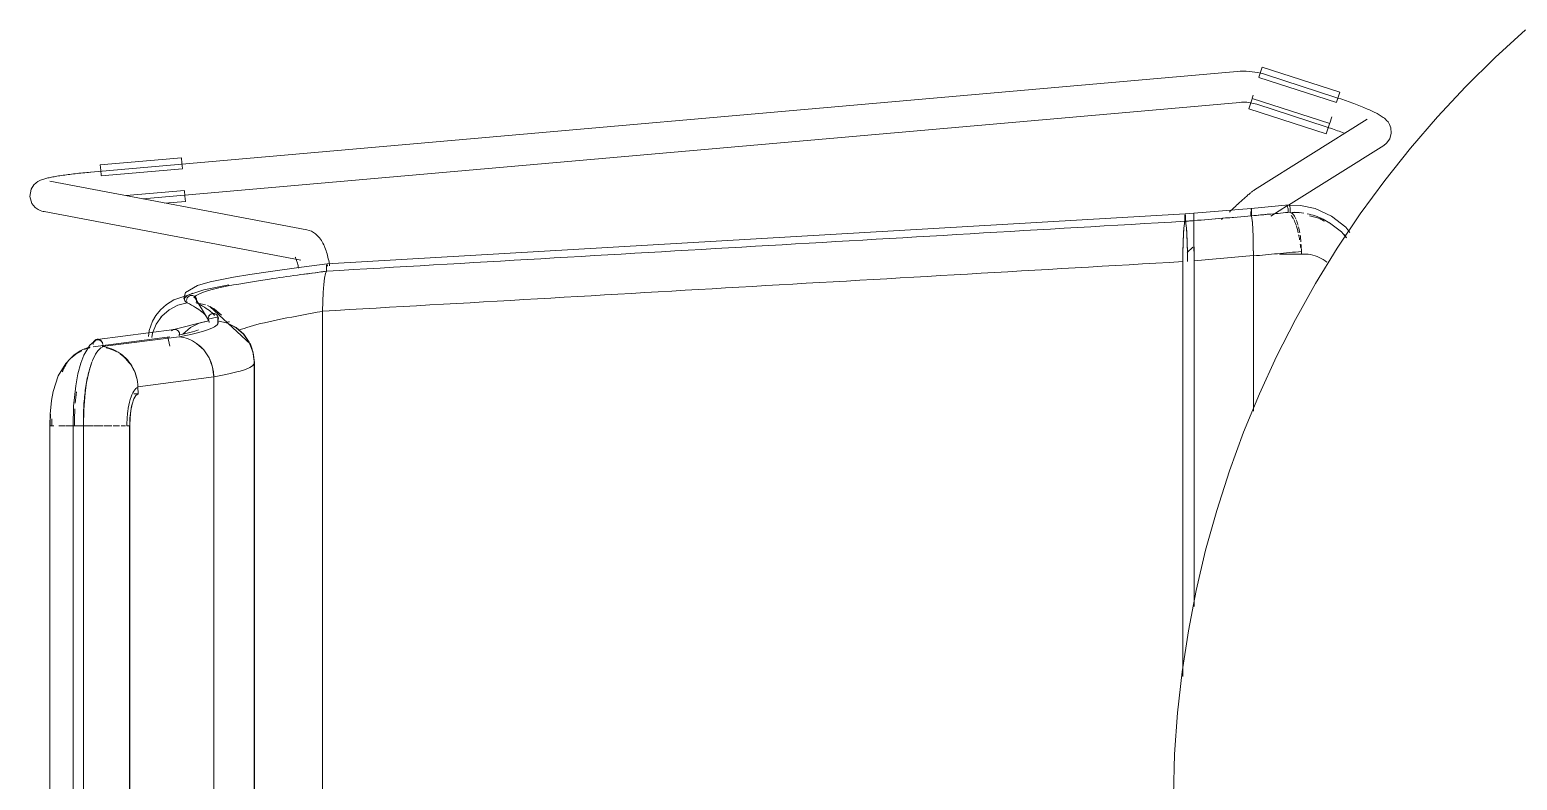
# Model space of a CAD drawing. Header units: millimetres. Extents: x 155927 to 295199, y -4084 to 97293.
# Drawn here: x 158906 to 159482, y 22818 to 23109 of the extents above; entities that cross this region are included whole.
import ezdxf

# ---------------------------------------------------------------- set-up
doc = ezdxf.new("R2010")
doc.units = ezdxf.units.MM
doc.header["$MEASUREMENT"] = 0
doc.layers.add('I-FURN', color=8, linetype='CONTINUOUS', lineweight=9)

msp = doc.modelspace()

# ---------------------------------------------------------------- linework, layer by layer
at = {"layer": 'I-FURN'}
for p, q in [((159484.82, 23108.71), (159473.01, 23097.92)), ((159382.34, 23092.3), (159382.97, 23094.25)), ((159382.97, 23094.25), (159412.98, 23084.56)), ((159473.01, 23097.92), (159461.63, 23086.67)), ((159373.29, 23092.54), (158929.97, 23053.59)), ((159373.33, 23092.54), (159373.29, 23092.54)), ((159374.47, 23092.62), (159373.33, 23092.54)), ((159375.62, 23092.65), (159374.47, 23092.62)), ((159376.76, 23092.63), (159375.62, 23092.65)), ((159377.9, 23092.57), (159376.76, 23092.63)), ((159379.04, 23092.46), (159377.9, 23092.57)), ((159380.17, 23092.31), (159379.04, 23092.46)), ((159381.29, 23092.11), (159380.17, 23092.31)), ((159382.41, 23091.87), (159381.29, 23092.11)), ((159381.67, 23090.21), (159411.68, 23080.52)), ((159381.71, 23090.33), (159382.34, 23092.3)), ((159383.51, 23091.59), (159382.41, 23091.87)), ((159384.61, 23091.25), (159383.51, 23091.59)), ((159411.42, 23082.54), (159384.61, 23091.25)), ((159378.39, 23080.05), (159379.03, 23082.02)), ((159409.07, 23072.45), (159379.06, 23082.14)), ((159379.09, 23082.24), (159379.47, 23083.4)), ((159411.88, 23082.39), (159411.42, 23082.54)), ((159412.35, 23082.61), (159411.71, 23080.64)), ((159412.62, 23082.15), (159411.88, 23082.39)), ((159412.98, 23084.56), (159412.35, 23082.61)), ((159413.36, 23081.9), (159412.62, 23082.15)), ((159414.09, 23081.65), (159413.36, 23081.9)), ((159414.82, 23081.4), (159414.09, 23081.65)), ((159461.63, 23086.67), (159450.72, 23074.97)), ((158949.99, 23043.3), (159374.34, 23080.58)), ((159374.34, 23080.59), (159375, 23080.63)), ((159375, 23080.63), (159375.66, 23080.65)), ((159375.66, 23080.65), (159376.33, 23080.64)), ((159376.33, 23080.64), (159376.99, 23080.61)), ((159376.99, 23080.61), (159377.65, 23080.55)), ((159377.65, 23080.55), (159378.3, 23080.46)), ((159377.76, 23078.1), (159378.39, 23080.05)), ((159377.76, 23078.1), (159407.76, 23068.41)), ((159378.3, 23080.46), (159378.95, 23080.34)), ((159378.95, 23080.34), (159379.6, 23080.2)), ((159379.6, 23080.2), (159380.24, 23080.04)), ((159380.24, 23080.04), (159380.88, 23079.85)), ((159380.88, 23079.85), (159380.9, 23079.84)), ((159380.9, 23079.84), (159407.72, 23071.13)), ((159415.54, 23081.15), (159414.82, 23081.4)), ((159416.26, 23080.9), (159415.54, 23081.15)), ((159416.96, 23080.64), (159416.26, 23080.9)), ((159417.66, 23080.39), (159416.96, 23080.64)), ((159418.35, 23080.13), (159417.66, 23080.39)), ((159419.03, 23079.88), (159418.35, 23080.13)), ((159419.69, 23079.62), (159419.03, 23079.88)), ((159420.35, 23079.37), (159419.69, 23079.62)), ((159420.99, 23079.12), (159420.35, 23079.37)), ((159421.61, 23078.87), (159420.99, 23079.12)), ((159422.22, 23078.62), (159421.61, 23078.87)), ((159422.82, 23078.37), (159422.22, 23078.62)), ((159423.4, 23078.13), (159422.82, 23078.37)), ((159423.96, 23077.88), (159423.4, 23078.13)), ((159424.5, 23077.64), (159423.96, 23077.88)), ((159425.03, 23077.41), (159424.5, 23077.64)), ((159425.54, 23077.17), (159425.03, 23077.41)), ((159426.03, 23076.94), (159425.54, 23077.17)), ((159426.51, 23076.71), (159426.03, 23076.94)), ((159426.96, 23076.48), (159426.51, 23076.71)), ((159427.4, 23076.25), (159426.96, 23076.48)), ((159427.83, 23076.02), (159427.4, 23076.25)), ((159428.24, 23075.79), (159427.83, 23076.02)), ((159423.58, 23074.05), (159379.99, 23046.75)), ((159408.05, 23071.02), (159407.72, 23071.13)), ((159408.39, 23070.36), (159407.76, 23068.41)), ((159408.74, 23070.79), (159408.05, 23071.02)), ((159409.03, 23072.33), (159408.39, 23070.36)), ((159409.43, 23070.56), (159408.74, 23070.79)), ((159409.1, 23072.55), (159409.9, 23075.03)), ((159410.11, 23070.33), (159409.43, 23070.56)), ((159410.79, 23070.1), (159410.11, 23070.33)), ((159411.46, 23069.86), (159410.79, 23070.1)), ((159428.64, 23075.55), (159428.24, 23075.79)), ((159429.03, 23075.31), (159428.64, 23075.55)), ((159429.42, 23075.05), (159429.03, 23075.31)), ((159429.81, 23074.78), (159429.42, 23075.05)), ((159430.21, 23074.46), (159429.81, 23074.78)), ((159430.64, 23074.1), (159430.21, 23074.46)), ((159431.1, 23073.63), (159430.64, 23074.1)), ((159431.62, 23073), (159431.1, 23073.63)), ((159432.19, 23072.09), (159431.62, 23073)), ((159432.71, 23070.71), (159432.19, 23072.09)), ((159432.88, 23068.73), (159432.71, 23070.71)), ((159450.72, 23074.97), (159440.28, 23062.85)), ((159412.13, 23069.63), (159411.46, 23069.86)), ((159412.79, 23069.39), (159412.13, 23069.63)), ((159413.43, 23069.16), (159412.79, 23069.39)), ((159414.07, 23068.92), (159413.43, 23069.16)), ((159414.69, 23068.69), (159414.07, 23068.92)), ((159431.07, 23064.78), (159429.95, 23063.88)), ((159431.07, 23064.78), (159432.3, 23066.51)), ((159432.3, 23066.51), (159432.88, 23068.73)), ((158933.58, 23056.4), (158964.99, 23059.16)), ((158964.99, 23059.16), (158965.17, 23057.12)), ((159393.18, 23040.85), (159429.95, 23063.88)), ((159440.28, 23062.85), (159430.34, 23050.32)), ((158922.49, 23052.81), (158923.19, 23052.89)), ((158923.19, 23052.89), (158923.9, 23052.98)), ((158923.9, 23052.98), (158924.62, 23053.06)), ((158924.62, 23053.06), (158925.34, 23053.14)), ((158925.34, 23053.14), (158926.08, 23053.22)), ((158926.08, 23053.22), (158926.82, 23053.29)), ((158926.82, 23053.29), (158927.56, 23053.37)), ((158927.56, 23053.37), (158928.31, 23053.44)), ((158928.31, 23053.44), (158929.06, 23053.51)), ((158929.06, 23053.51), (158929.81, 23053.58)), ((158929.81, 23053.58), (158929.97, 23053.59)), ((158933.76, 23054.36), (158933.58, 23056.4)), ((158933.94, 23052.3), (158933.76, 23054.36)), ((158933.95, 23052.17), (158965.36, 23054.93)), ((158965.17, 23057.12), (158965.35, 23055.06)), ((158906.78, 23046.97), (158907.82, 23048.62)), ((158907.82, 23048.62), (158908.73, 23049.48)), ((158908.73, 23049.48), (158909.43, 23049.96)), ((158909.43, 23049.96), (158909.99, 23050.26)), ((158909.99, 23050.26), (158910.46, 23050.48)), ((158910.46, 23050.48), (158910.89, 23050.65)), ((158910.89, 23050.65), (158911.3, 23050.79)), ((158911.3, 23050.79), (158911.69, 23050.91)), ((158911.69, 23050.91), (158912.09, 23051.03)), ((158912.09, 23051.03), (158912.49, 23051.13)), ((158912.49, 23051.13), (158912.9, 23051.24)), ((158912.9, 23051.24), (158913.33, 23051.34)), ((158913.33, 23051.34), (158913.77, 23051.44)), ((158913.77, 23051.44), (158914.23, 23051.53)), ((159013.41, 23031.3), (158914.12, 23050.11)), ((158914.23, 23051.53), (158914.71, 23051.63)), ((158914.71, 23051.63), (158915.21, 23051.72)), ((158915.21, 23051.72), (158915.72, 23051.82)), ((158915.72, 23051.82), (158916.25, 23051.91)), ((158916.25, 23051.91), (158916.81, 23052.01)), ((158916.81, 23052.01), (158917.37, 23052.1)), ((158917.37, 23052.1), (158917.96, 23052.19)), ((158917.96, 23052.19), (158918.56, 23052.28)), ((158918.56, 23052.28), (158919.18, 23052.37)), ((158919.18, 23052.37), (158919.82, 23052.46)), ((158919.82, 23052.46), (158920.47, 23052.55)), ((158920.47, 23052.55), (158921.13, 23052.64)), ((158921.13, 23052.64), (158921.8, 23052.72)), ((158921.8, 23052.72), (158922.49, 23052.81)), ((159430.34, 23050.32), (159420.9, 23037.4)), ((158906.29, 23044.21), (158906.78, 23046.97)), ((158907.13, 23041.46), (158906.29, 23044.21)), ((158907.13, 23041.46), (158908.45, 23039.88)), ((158966.1, 23046.49), (158943.62, 23044.51)), ((158958.58, 23041.56), (158966.47, 23042.25)), ((158966.11, 23046.36), (158966.29, 23044.3)), ((158966.29, 23044.3), (158966.47, 23042.25)), ((159373.91, 23041.53), (159373.48, 23041.14)), ((159374.32, 23041.91), (159373.91, 23041.53)), ((159374.72, 23042.28), (159374.32, 23041.91)), ((159375.11, 23042.63), (159374.72, 23042.28)), ((159375.49, 23042.98), (159375.11, 23042.63)), ((159375.86, 23043.31), (159375.49, 23042.98)), ((159376.21, 23043.62), (159375.86, 23043.31)), ((159376.54, 23043.92), (159376.21, 23043.62)), ((159376.87, 23044.21), (159376.54, 23043.92)), ((159377.17, 23044.48), (159376.87, 23044.21)), ((159377.47, 23044.74), (159377.17, 23044.48)), ((159377.75, 23044.99), (159377.47, 23044.74)), ((159378.01, 23045.21), (159377.75, 23044.99)), ((159378.27, 23045.43), (159378.01, 23045.21)), ((159378.51, 23045.63), (159378.27, 23045.43)), ((159378.74, 23045.82), (159378.51, 23045.63)), ((159378.96, 23046), (159378.74, 23045.82)), ((159379.18, 23046.17), (159378.96, 23046)), ((159379.41, 23046.35), (159379.18, 23046.17)), ((159379.67, 23046.53), (159379.41, 23046.35)), ((159379.99, 23046.75), (159379.67, 23046.53)), ((158908.45, 23039.88), (158909.53, 23039.13)), ((158909.53, 23039.13), (158910.33, 23038.76)), ((158910.33, 23038.76), (158910.95, 23038.54)), ((158910.95, 23038.54), (158911.47, 23038.41)), ((158911.47, 23038.41), (158911.89, 23038.32)), ((158911.89, 23038.32), (159011.18, 23019.51)), ((159021.26, 23018.11), (159353.17, 23037.39)), ((159353.07, 23036.47), (159353.06, 23036.02)), ((159353.06, 23036.02), (159353.06, 23035.53)), ((159353.09, 23036.85), (159353.07, 23036.47)), ((159353.11, 23037.14), (159353.09, 23036.85)), ((159353.14, 23037.33), (159353.11, 23037.14)), ((159353.17, 23037.39), (159353.14, 23037.33)), ((159356.53, 23037.66), (159353.17, 23037.4)), ((159353.19, 23037.33), (159353.17, 23037.39)), ((159353.22, 23037.14), (159353.19, 23037.33)), ((159353.24, 23036.84), (159353.22, 23037.14)), ((159353.26, 23036.46), (159353.24, 23036.84)), ((159353.27, 23036.01), (159353.26, 23036.46)), ((159353.28, 23035.52), (159353.27, 23036.01)), ((159356.53, 23037.67), (159356.52, 23037.6)), ((159356.52, 23037.6), (159356.53, 23037.66)), ((159356.52, 23037.41), (159356.52, 23037.6)), ((159356.52, 23037.6), (159356.52, 23037.41)), ((159356.52, 23037.11), (159356.52, 23037.41)), ((159356.52, 23037.41), (159356.52, 23037.12)), ((159356.52, 23037.12), (159356.52, 23036.73)), ((159356.52, 23036.73), (159356.52, 23037.11)), ((159356.52, 23036.28), (159356.52, 23036.73)), ((159356.52, 23036.73), (159356.52, 23036.28)), ((159356.52, 23035.79), (159356.52, 23036.28)), ((159356.52, 23036.28), (159356.52, 23035.79)), ((159356.52, 23035.29), (159356.52, 23035.79)), ((159356.52, 23035.79), (159356.52, 23035.29)), ((159356.53, 23037.67), (159378.73, 23039.49)), ((159356.53, 23037.6), (159356.53, 23037.67)), ((159356.53, 23037.66), (159356.53, 23037.6)), ((159356.53, 23037.6), (159356.53, 23037.41)), ((159356.53, 23037.42), (159356.53, 23037.6)), ((159356.53, 23037.12), (159356.53, 23037.42)), ((159356.53, 23037.41), (159356.53, 23037.12)), ((159356.53, 23037.12), (159356.53, 23036.74)), ((159356.53, 23036.74), (159356.53, 23037.12)), ((159356.53, 23036.74), (159356.53, 23036.29)), ((159356.53, 23036.29), (159356.53, 23036.74)), ((159356.53, 23036.29), (159356.53, 23035.8)), ((159356.53, 23035.8), (159356.53, 23036.29)), ((159356.53, 23035.8), (159356.53, 23035.3)), ((159356.53, 23035.3), (159356.53, 23035.8)), ((159367.77, 23035.76), (159367.26, 23035.28)), ((159370.74, 23038.58), (159370.26, 23038.12)), ((159371.22, 23039.03), (159370.74, 23038.58)), ((159371.69, 23039.47), (159371.22, 23039.03)), ((159372.15, 23039.9), (159371.69, 23039.47)), ((159372.6, 23040.32), (159372.15, 23039.9)), ((159373.05, 23040.74), (159372.6, 23040.32)), ((159373.48, 23041.14), (159373.05, 23040.74)), ((159378.63, 23038.12), (159378.62, 23037.63)), ((159378.62, 23037.63), (159378.63, 23038.12)), ((159378.62, 23037.63), (159378.63, 23037.13)), ((159378.63, 23037.13), (159378.62, 23037.63)), ((159378.64, 23038.57), (159378.63, 23038.12)), ((159378.63, 23038.12), (159378.64, 23038.57)), ((159378.63, 23037.13), (159378.63, 23036.66)), ((159378.63, 23036.66), (159378.63, 23037.13)), ((159378.68, 23039.25), (159378.66, 23038.95)), ((159378.66, 23038.95), (159378.68, 23039.24)), ((159378.7, 23039.43), (159378.68, 23039.25)), ((159378.68, 23039.24), (159378.7, 23039.43)), ((159378.73, 23039.5), (159378.7, 23039.43)), ((159378.7, 23039.43), (159378.73, 23039.49)), ((159378.73, 23039.5), (159393.22, 23040.92)), ((159378.75, 23039.43), (159378.73, 23039.5)), ((159378.73, 23039.49), (159378.75, 23039.42)), ((159378.78, 23039.24), (159378.75, 23039.43)), ((159378.8, 23038.94), (159378.78, 23039.24)), ((159378.78, 23039.23), (159378.8, 23038.94)), ((159378.81, 23038.56), (159378.8, 23038.94)), ((159378.8, 23038.94), (159378.81, 23038.55)), ((159378.83, 23038.11), (159378.81, 23038.56)), ((159378.81, 23038.55), (159378.83, 23038.1)), ((159378.82, 23036.65), (159378.83, 23037.12)), ((159378.83, 23037.11), (159378.82, 23036.64)), ((159379.01, 23035.76), (159378.82, 23036.65)), ((159378.82, 23036.64), (159379.01, 23035.76)), ((159378.83, 23037.62), (159378.83, 23038.11)), ((159378.83, 23038.1), (159378.83, 23037.61)), ((159378.83, 23037.12), (159378.83, 23037.62)), ((159378.83, 23037.61), (159378.83, 23037.11)), ((159379.01, 23035.76), (159379.19, 23034.04)), ((159379.19, 23034.02), (159379.01, 23035.76)), ((159386.36, 23036.58), (159392.81, 23040.62)), ((159397.79, 23040.71), (159392.32, 23040.8)), ((159403.43, 23039.49), (159397.79, 23040.71)), ((159409.75, 23036.59), (159403.43, 23039.49)), ((159409.04, 23034.02), (159405.35, 23035.93)), ((159415.28, 23032.26), (159409.75, 23036.59)), ((159420.9, 23037.4), (159411.99, 23024.11)), ((159013.41, 23031.3), (159014.4, 23031.04)), ((159014.4, 23031.04), (159015.29, 23030.68)), ((159015.29, 23030.68), (159016.08, 23030.24)), ((159016.08, 23030.24), (159016.77, 23029.75)), ((159352.66, 23031.92), (159352.5, 23029.42)), ((159352.86, 23033.67), (159352.66, 23031.92)), ((159353.07, 23034.56), (159352.86, 23033.67)), ((159353.06, 23035.53), (159353.06, 23035.03)), ((159353.06, 23035.03), (159353.07, 23034.56)), ((159353.27, 23034.55), (159353.28, 23035.02)), ((159353.48, 23033.65), (159353.27, 23034.55)), ((159353.28, 23035.02), (159353.28, 23035.52)), ((159353.67, 23031.9), (159353.48, 23033.65)), ((159353.83, 23029.4), (159353.67, 23031.9)), ((159356.49, 23032.18), (159356.48, 23029.68)), ((159356.48, 23029.67), (159356.49, 23032.17)), ((159356.5, 23033.93), (159356.49, 23032.18)), ((159356.49, 23032.17), (159356.5, 23033.92)), ((159356.52, 23034.82), (159356.52, 23035.29)), ((159356.52, 23035.29), (159356.52, 23034.82)), ((159356.53, 23035.3), (159356.53, 23034.83)), ((159356.53, 23034.83), (159356.53, 23035.3)), ((159356.53, 23034.83), (159356.55, 23033.94)), ((159356.55, 23033.94), (159356.53, 23034.83)), ((159356.55, 23033.94), (159356.56, 23032.2)), ((159356.56, 23032.2), (159356.55, 23033.94)), ((159356.57, 23029.69), (159356.56, 23032.2)), ((159356.56, 23032.19), (159356.57, 23029.69)), ((159379.19, 23034.02), (159379.34, 23031.58)), ((159379.34, 23031.54), (159379.19, 23034.02)), ((159379.34, 23031.54), (159379.45, 23028.51)), ((159379.46, 23028.44), (159379.34, 23031.54)), ((159413.61, 23030.52), (159409.04, 23034.02)), ((159415.56, 23028.19), (159413.61, 23030.52)), ((159416.91, 23030.22), (159415.28, 23032.26)), ((159016.77, 23029.75), (159017.37, 23029.24)), ((159017.37, 23029.24), (159017.89, 23028.72)), ((159017.89, 23028.72), (159018.34, 23028.19)), ((159018.34, 23028.19), (159018.74, 23027.66)), ((159018.74, 23027.66), (159019.1, 23027.12)), ((159019.1, 23027.12), (159019.42, 23026.58)), ((159019.42, 23026.58), (159019.71, 23026.05)), ((159019.71, 23026.05), (159019.99, 23025.5)), ((159019.99, 23025.5), (159020.24, 23024.94)), ((159020.24, 23024.94), (159020.47, 23024.37)), ((159020.47, 23024.37), (159020.69, 23023.79)), ((159352.38, 23026.29), (159352.3, 23022.72)), ((159352.5, 23029.42), (159352.38, 23026.29)), ((159353.95, 23026.28), (159353.83, 23029.4)), ((159356.15, 23024.58), (159353.91, 23022.43)), ((159354.03, 23022.73), (159353.95, 23026.28)), ((159356.46, 23023), (159356.47, 23026.55)), ((159356.47, 23026.55), (159356.46, 23023)), ((159356.57, 23029.69), (159356.58, 23026.56)), ((159356.58, 23026.56), (159356.57, 23029.69)), ((159356.58, 23026.56), (159356.59, 23022.99)), ((159356.59, 23022.99), (159356.58, 23026.56)), ((159379.53, 23025.01), (159379.46, 23028.44)), ((159379.46, 23028.44), (159379.53, 23025)), ((159379.53, 23025), (159379.56, 23021.27)), ((159379.56, 23021.15), (159379.53, 23024.91)), ((159411.99, 23024.11), (159403.62, 23010.48)), ((159008.95, 23020.73), (159008.96, 23020.7)), ((159008.96, 23020.7), (159009.01, 23020.63)), ((159009.01, 23020.63), (159009.05, 23020.54)), ((159009.05, 23020.54), (159009.13, 23020.39)), ((159009.13, 23020.39), (159009.21, 23020.2)), ((159009.21, 23020.2), (159009.31, 23019.96)), ((159009.31, 23019.96), (159009.41, 23019.69)), ((159009.41, 23019.69), (159009.52, 23019.39)), ((159009.52, 23019.39), (159009.63, 23019.05)), ((159009.63, 23019.05), (159009.73, 23018.69)), ((159009.73, 23018.69), (159009.84, 23018.29)), ((159020.69, 23023.79), (159020.9, 23023.19)), ((159020.9, 23023.19), (159021.09, 23022.59)), ((159021.09, 23022.59), (159021.28, 23021.97)), ((159021.28, 23021.97), (159021.45, 23021.34)), ((159021.45, 23021.34), (159021.61, 23020.7)), ((159021.61, 23020.7), (159021.76, 23020.04)), ((159021.76, 23020.04), (159021.91, 23019.37)), ((159021.91, 23019.37), (159022.04, 23018.69)), ((159022.04, 23018.69), (159022.17, 23018)), ((159352.3, 23022.72), (159352.27, 23018.94)), ((159352.27, 23018.94), (159352.27, 22858.37)), ((159352.27, 22858.37), (159352.27, 23018.94)), ((159354.06, 23019.05), (159354.03, 23022.73)), ((159356.59, 23022.99), (159356.59, 23019.2)), ((159356.59, 23019.2), (159356.59, 23022.99)), ((159356.59, 23019.2), (159356.59, 22885.46)), ((159356.59, 22885.46), (159356.59, 23019.2)), ((159379.56, 22961.03), (159379.56, 23021.15)), ((159379.56, 23021.15), (159379.56, 22961.03)), ((159399.35, 23021.85), (159389.6, 23021.85)), ((159398.11, 23022.85), (159398.11, 23021.8)), ((158985.14, 23012.98), (158976.12, 23011.18)), ((158991.45, 23014.01), (158985.14, 23012.98)), ((158999.47, 23015.19), (158991.45, 23014.01)), ((159009.4, 23016.55), (158999.47, 23015.19)), ((159021.26, 23018.1), (159009.4, 23016.55)), ((159009.84, 23018.29), (159009.95, 23017.87)), ((159009.95, 23017.87), (159010.05, 23017.43)), ((159010.05, 23017.43), (159010.15, 23016.96)), ((159010.15, 23016.96), (159010.25, 23016.47)), ((159019.99, 23010.13), (159020.3, 23012.59)), ((159020.3, 23012.59), (159019.99, 23010.09)), ((159020.3, 23012.6), (159020.67, 23014.34)), ((159020.67, 23014.34), (159020.3, 23012.59)), ((159020.67, 23014.34), (159021.07, 23015.24)), ((159021.07, 23015.24), (159020.67, 23014.34)), ((159021.05, 23016.7), (159021.08, 23017.16)), ((159021.06, 23016.7), (159021.05, 23016.21)), ((159021.05, 23016.21), (159021.05, 23016.7)), ((159021.05, 23016.21), (159021.05, 23015.71)), ((159021.05, 23015.71), (159021.05, 23016.21)), ((159021.05, 23015.71), (159021.07, 23015.24)), ((159021.07, 23015.24), (159021.05, 23015.71)), ((159021.08, 23017.15), (159021.06, 23016.7)), ((159021.11, 23017.54), (159021.08, 23017.15)), ((159021.08, 23017.16), (159021.11, 23017.54)), ((159021.15, 23017.84), (159021.11, 23017.54)), ((159021.11, 23017.54), (159021.15, 23017.84)), ((159021.26, 23018.11), (159021.31, 23018.04)), ((159021.31, 23018.04), (159021.26, 23018.1)), ((159021.4, 23017.57), (159021.36, 23017.86)), ((159021.36, 23017.86), (159021.4, 23017.57)), ((159021.44, 23017.19), (159021.4, 23017.57)), ((159021.4, 23017.57), (159021.44, 23017.19)), ((159022.17, 23018), (159022.28, 23017.3)), ((158973.68, 23008.09), (158961.97, 23004.11)), ((158966.48, 23007), (158965.95, 23004.81)), ((158971.12, 23009.77), (158966.48, 23007)), ((158976.12, 23011.18), (158971.12, 23009.77)), ((158983.34, 23010), (158973.68, 23008.09)), ((159019.6, 23003.52), (159019.75, 23006.99)), ((159019.75, 23006.99), (159019.6, 23003.46)), ((159019.75, 23007.04), (159019.99, 23010.1)), ((159019.99, 23010.09), (159019.75, 23006.99)), ((159403.62, 23010.48), (159395.79, 22996.52)), ((158959.14, 23002.29), (158956.9, 23000.3)), ((158961.97, 23004.11), (158959.14, 23002.29)), ((158963.54, 23002.09), (158960.22, 23000.35)), ((158967.17, 23002.99), (158963.54, 23002.09)), ((158965.95, 23004.81), (158966.25, 23003.9)), ((158967.04, 23004.45), (158966.96, 23003.96)), ((158966.97, 23003.96), (158967.04, 23004.45)), ((158967.17, 23002.99), (158967.01, 23003.46)), ((158967.01, 23003.46), (158967.17, 23002.99)), ((158967.04, 23004.45), (158967.24, 23004.91)), ((158967.23, 23004.91), (158967.04, 23004.45)), ((158967.54, 23005.3), (158967.23, 23004.91)), ((158967.24, 23004.91), (158967.54, 23005.29)), ((158967.94, 23005.6), (158967.54, 23005.3)), ((158967.54, 23005.29), (158967.94, 23005.59)), ((158967.94, 23005.59), (158968.39, 23005.79)), ((158968.39, 23005.79), (158967.94, 23005.6)), ((158968.87, 23005.87), (158968.39, 23005.79)), ((158968.39, 23005.79), (158968.87, 23005.86)), ((158969.36, 23005.81), (158968.87, 23005.87)), ((158968.87, 23005.86), (158969.36, 23005.8)), ((158969.82, 23005.63), (158969.36, 23005.81)), ((158969.36, 23005.8), (158969.82, 23005.62)), ((158969.73, 23005.67), (158975.44, 22996.28)), ((158970.22, 23005.34), (158969.82, 23005.63)), ((158969.82, 23005.62), (158970.22, 23005.33)), ((158970.54, 23004.96), (158970.22, 23005.34)), ((158970.22, 23005.33), (158970.54, 23004.96)), ((158970.54, 23004.96), (158970.75, 23004.51)), ((158970.75, 23004.51), (158970.54, 23004.96)), ((158970.81, 23003.52), (158970.66, 23003.04)), ((158970.66, 23003.04), (158970.81, 23003.52)), ((158970.66, 23003.04), (158974.27, 23002.25)), ((158974.27, 23002.26), (158970.66, 23003.04)), ((158970.75, 23004.51), (158970.84, 23004.02)), ((158970.84, 23004.02), (158970.75, 23004.51)), ((158970.84, 23004.02), (158970.81, 23003.52)), ((158970.81, 23003.52), (158970.84, 23004.02)), ((158977.6, 23000.62), (158975.02, 23001.98)), ((158975.92, 23001.56), (158977.59, 23000.61)), ((158975.92, 23001.56), (158991.62, 22986.96)), ((159019.54, 22999.77), (159019.6, 23003.46)), ((159019.6, 23003.46), (159019.54, 22999.69)), ((158953.78, 22995.86), (158952.48, 22992.26)), ((158955.12, 22998.13), (158953.78, 22995.86)), ((158956.9, 23000.3), (158955.12, 22998.13)), ((158957.39, 22997.87), (158955.22, 22994.78)), ((158957.04, 22997.46), (158957.39, 22997.87)), ((158960.22, 23000.35), (158957.39, 22997.87)), ((158962.08, 22992.71), (158973.69, 22995.68)), ((158975.54, 22996.03), (158971.83, 22995.14)), ((158973.69, 22995.68), (158975.56, 22996)), ((158974.98, 22995.96), (158975.54, 22996.03)), ((158979.15, 22997.55), (158975.26, 22996.71)), ((158975.34, 22997), (158975.42, 22997.49)), ((158975.42, 22997.49), (158975.34, 22997)), ((158975.38, 22996.5), (158975.34, 22997)), ((158975.34, 22997), (158975.38, 22996.5)), ((158975.54, 22996.03), (158975.38, 22996.5)), ((158975.38, 22996.5), (158975.54, 22996.03)), ((158975.42, 22997.49), (158975.63, 22997.94)), ((158975.62, 22997.94), (158975.42, 22997.49)), ((158975.94, 22998.33), (158975.62, 22997.94)), ((158975.63, 22997.94), (158975.94, 22998.32)), ((158975.94, 22998.32), (158976.34, 22998.62)), ((158976.34, 22998.62), (158975.94, 22998.33)), ((158976.8, 22998.81), (158976.34, 22998.62)), ((158976.34, 22998.62), (158976.8, 22998.8)), ((158976.8, 22998.8), (158977.29, 22998.87)), ((158977.29, 22998.87), (158976.8, 22998.81)), ((158977.29, 22998.87), (158977.78, 22998.8)), ((158977.78, 22998.81), (158977.29, 22998.87)), ((158980.43, 22998.22), (158977.6, 23000.62)), ((158977.6, 23000.61), (158980.43, 22998.21)), ((158978.25, 22998.62), (158977.78, 22998.81)), ((158977.78, 22998.8), (158978.24, 22998.62)), ((158978.24, 22998.62), (158978.65, 22998.32)), ((158978.65, 22998.33), (158978.25, 22998.62)), ((158978.96, 22997.94), (158978.65, 22998.33)), ((158978.65, 22998.32), (158978.96, 22997.94)), ((158978.96, 22997.94), (158979.16, 22997.49)), ((158979.17, 22997.49), (158978.96, 22997.94)), ((158979.02, 22997.85), (158979.06, 22994.96)), ((158979.21, 22996.5), (158979.04, 22996.03)), ((158979.05, 22996.03), (158979.21, 22996.5)), ((158982.76, 22995.14), (158979.05, 22996.03)), ((158979.16, 22997.49), (158979.25, 22997)), ((158979.25, 22997), (158979.17, 22997.49)), ((158979.25, 22997), (158979.21, 22996.5)), ((158979.21, 22996.5), (158979.25, 22997)), ((159019.54, 22999.69), (159019.54, 22616.29)), ((159019.54, 22616.21), (159019.54, 22999.69)), ((159395.79, 22996.52), (159388.54, 22982.26)), ((158930.82, 22986.03), (158960.51, 22989.87)), ((158932.38, 22988.87), (158962.16, 22992.72)), ((158964.06, 22989.89), (158934.36, 22986.05)), ((158952.48, 22992.26), (158952.19, 22989.99)), ((158953.82, 22991.27), (158953.45, 22989.53)), ((158953.45, 22989.52), (158953.83, 22991.26)), ((158955.22, 22994.78), (158953.82, 22991.27)), ((158959.73, 22989.75), (158960.42, 22986.26)), ((158961.48, 22992.48), (158961.09, 22992.19)), ((158961.92, 22992.67), (158961.48, 22992.48)), ((158962.39, 22992.74), (158961.92, 22992.67)), ((158962.86, 22992.67), (158962.39, 22992.74)), ((158963.3, 22992.48), (158962.86, 22992.67)), ((158963.68, 22992.19), (158963.3, 22992.48)), ((158963.98, 22991.8), (158963.68, 22992.19)), ((158964.18, 22991.35), (158963.98, 22991.8)), ((158964.26, 22990.86), (158964.18, 22991.35)), ((158964.22, 22990.36), (158964.26, 22990.86)), ((158968.43, 22993.39), (158965.56, 22990.88)), ((158971.83, 22995.14), (158968.43, 22993.39)), ((158986.16, 22993.39), (158982.76, 22995.14)), ((158982.76, 22995.13), (158986.15, 22993.38)), ((158986.15, 22993.38), (158989.02, 22990.87)), ((158989.03, 22990.88), (158986.16, 22993.39)), ((158989.02, 22990.87), (158991.19, 22987.74)), ((158991.2, 22987.74), (158989.03, 22990.88)), ((158926.39, 22984.48), (158924.12, 22983.15)), ((158929.5, 22986.62), (158927.19, 22982.79)), ((158931.88, 22988.51), (158929.5, 22986.62)), ((158936.79, 22986.8), (158934.35, 22986.48)), ((158973.57, 22984.77), (158970.83, 22987.26)), ((158975.65, 22981.66), (158973.57, 22984.77)), ((158991.02, 22988.06), (158992.75, 22983.59)), ((158991.19, 22987.74), (158992.56, 22984.17)), ((158992.57, 22984.17), (158991.2, 22987.74)), ((158991.62, 22986.96), (158992.32, 22985.03)), ((158992.56, 22984.17), (158993.04, 22980.38)), ((158993.04, 22980.38), (158992.57, 22984.17)), ((158920.21, 22979.51), (158917.34, 22974.79)), ((158922.05, 22981.48), (158920.21, 22979.51)), ((158924.12, 22983.15), (158922.05, 22981.48)), ((158926, 22979.62), (158924.92, 22975.58)), ((158927.19, 22982.79), (158926, 22979.62)), ((158930.34, 22980.08), (158929.24, 22976.65)), ((158976.96, 22978.11), (158975.65, 22981.66)), ((158977.44, 22974.34), (158976.96, 22978.11)), ((158992.75, 22983.59), (158993.19, 22979.84)), ((158993.04, 22980.38), (158993.04, 22635.6)), ((158993.04, 22635.6), (158993.04, 22980.38)), ((158993.19, 22940.93), (158993.19, 22979.84)), ((159388.54, 22982.26), (159381.86, 22967.72)), ((158917.34, 22974.79), (158915.32, 22968.64)), ((158924.92, 22975.58), (158924.06, 22970.86)), ((158929.24, 22976.65), (158928.27, 22972.22)), ((158948.16, 22970.48), (158977.44, 22974.34)), ((158977.44, 22974.34), (158977.44, 22641.63)), ((158977.44, 22641.63), (158977.44, 22974.34)), ((158915.32, 22968.64), (158914.67, 22965.14)), ((158924.06, 22970.86), (158923.26, 22962.98)), ((158927.68, 22968.2), (158927.15, 22961.64)), ((158928.27, 22972.22), (158927.68, 22968.2)), ((158948.23, 22967.77), (158946.57, 22967.77)), ((158946.58, 22965.78), (158947.37, 22967.13)), ((158947.37, 22967.13), (158948.23, 22967.77)), ((158948.23, 22967.77), (158948.16, 22970.48)), ((159381.86, 22967.72), (159375.76, 22952.93)), ((158914.67, 22965.14), (158914.15, 22959.93)), ((158923.26, 22962.98), (158923.11, 22955.41)), ((158927.15, 22961.64), (158927.07, 22955.41)), ((158945.08, 22958.45), (158945.4, 22961.3)), ((158945.4, 22961.3), (158945.91, 22963.8)), ((158945.91, 22963.8), (158946.58, 22965.78)), ((158914.15, 22959.93), (158914.07, 22955.41)), ((158914.07, 22955.41), (158914.07, 22660.56)), ((158914.24, 22955.41), (158914.07, 22955.41)), ((158914.09, 22955.41), (158915.56, 22955.41)), ((158917.59, 22955.41), (158920.17, 22955.41)), ((158923.35, 22955.41), (158920.33, 22955.41)), ((158920.34, 22955.41), (158923.35, 22955.41)), ((158923.11, 22955.41), (158923.11, 22660.56)), ((158923.11, 22955.41), (158926.96, 22955.41)), ((158923.18, 22955.41), (158923.11, 22955.41)), ((158923.38, 22955.41), (158923.18, 22955.41)), ((158923.68, 22955.41), (158923.38, 22955.41)), ((158924.07, 22955.41), (158923.68, 22955.41)), ((158924.52, 22955.41), (158924.07, 22955.41)), ((158925.02, 22955.41), (158924.52, 22955.41)), ((158925.51, 22955.41), (158925.02, 22955.41)), ((158925.99, 22955.41), (158925.51, 22955.41)), ((158926.41, 22955.41), (158925.99, 22955.41)), ((158926.74, 22955.41), (158926.41, 22955.41)), ((158926.96, 22955.41), (158926.74, 22955.41)), ((158927.04, 22955.41), (158930.86, 22955.41)), ((158930.85, 22955.41), (158927.04, 22955.41)), ((158927.07, 22660.56), (158927.07, 22955.41)), ((158931.05, 22955.41), (158934.61, 22955.41)), ((158937.52, 22955.41), (158934.97, 22955.41)), ((158937.5, 22955.41), (158938.08, 22955.41)), ((158938.6, 22955.41), (158941.06, 22955.41)), ((158941.65, 22955.41), (158943.39, 22955.41)), ((158944.91, 22955.41), (158944.91, 22660.56)), ((158944.97, 22955.41), (158945.08, 22958.45)), ((158944.97, 22660.56), (158944.97, 22955.41)), ((159375.76, 22952.93), (159370.26, 22937.91)), ((158993.19, 22636.13), (158993.19, 22940.93)), ((159370.26, 22937.91), (159365.37, 22922.67)), ((159365.37, 22922.67), (159361.09, 22907.26)), ((159361.09, 22907.26), (159357.43, 22891.68)), ((159357.43, 22891.68), (159354.4, 22875.98)), ((159354.4, 22875.98), (159351.99, 22860.16)), ((159351.99, 22860.16), (159350.22, 22844.26)), ((159350.22, 22844.26), (159349.09, 22828.3)), ((159349.09, 22828.3), (159348.6, 22812.31))]:
    msp.add_line(p, q, dxfattribs=at)
for centre, major_axis, ratio, start_param, end_param in [((158962.39, 22990.77), (0, -1.96), 0.955139, 1.359855, 3.903556), ((158962.37, 22974.21), (0, -15.78), 0.955139, 2.787556, 3.029056), ((158962.37, 22974.21), (0, -15.78), 0.955139, 2.545839, 2.787386), ((158962.37, 22974.21), (0, -15.78), 0.955139, 1.579038, 2.545717), ((158918.35, 22955.41), (0, -12.4), 0.287441, 4.492176, 4.712389), ((158929.82, 22955.41), (15.75, 0), 0.000004, 0.290246, 0.472486)]:
    msp.add_ellipse(centre, major_axis=major_axis, ratio=ratio, start_param=start_param, end_param=end_param, dxfattribs=at)
for points, knots in [([(159353.07, 23034.56), (159353.06, 23034.78), (159353.05, 23035.27), (159353.06, 23035.91), (159353.07, 23036.37), (159353.08, 23036.78), (159353.12, 23037.24), (159353.15, 23037.4), (159353.17, 23037.4)], [-1, -1, -1, -1, -0.90625, -0.8125, -0.765625, -0.71875, -0.625, -0.501507, -0.501507, -0.501507, -0.501507]), ([(159353.17, 23037.4), (159353.19, 23037.4), (159353.21, 23037.26), (159353.24, 23036.86), (159353.26, 23036.47), (159353.27, 23036.02), (159353.28, 23035.52), (159353.28, 23035.02), (159353.27, 23034.7), (159353.27, 23034.55)], [-0.5, -0.5, -0.5, -0.5, -0.375, -0.3125, -0.25, -0.1875, -0.125, -0.0625, 0, 0, 0, 0]), ([(159372.52, 23036.15), (159370.88, 23036.01), (159365.55, 23035.57), (159360.21, 23035.13), (159356.52, 23034.82)], [0.2766114, 0.2766114, 0.2766114, 0.2766114, 0.5, 1, 1, 1, 1]), ([(159393.04, 23037.98), (159393.05, 23038.2), (159393.05, 23038.69), (159392.96, 23039.44), (159392.81, 23040.11), (159392.63, 23040.54), (159392.52, 23040.69), (159392.47, 23040.74)], [-1, -1, -1, -1, -0.90625, -0.8125, -0.71875, -0.625, -0.5625, -0.5625, -0.5625, -0.5625]), ([(159393.37, 23040.87), (159393.39, 23040.85), (159393.44, 23040.81), (159393.51, 23040.7), (159393.61, 23040.51), (159393.71, 23040.19), (159393.79, 23039.79), (159393.82, 23039.44), (159393.84, 23039.06), (159393.84, 23038.62), (159393.8, 23038.26), (159393.77, 23038.08)], [0.5555556, 0.5555556, 0.5555556, 0.5555556, 0.5833333, 0.6180556, 0.6527778, 0.7222222, 0.7916667, 0.8263889, 0.8611111, 0.9305556, 1, 1, 1, 1]), ([(159393.77, 23038.08), (159394.17, 23037.94), (159394.91, 23037.37), (159395.61, 23036.24), (159395.93, 23035.56)], [0, 0, 0, 0, 0.1666667, 0.3309695, 0.3309695, 0.3309695, 0.3309695]), ([(159400.35, 23037.5), (159402.47, 23037.06), (159405.55, 23036.05), (159408.31, 23034.42), (159409.18, 23033.83)], [0.1763318, 0.1763318, 0.1763318, 0.1763318, 0.3333333, 0.408557, 0.408557, 0.408557, 0.408557]), ([(159407.12, 23034.55), (159406.53, 23034.89), (159404.68, 23035.91), (159402.69, 23036.41), (159401.32, 23036.64)], [0.6175454, 0.6175454, 0.6175454, 0.6175454, 0.6666667, 0.7702374, 0.7702374, 0.7702374, 0.7702374]), ([(159352.27, 23018.94), (159352.27, 23020.22), (159352.29, 23022.76), (159352.37, 23026.37), (159352.49, 23029.54), (159352.71, 23032.9), (159352.92, 23034.28), (159353.07, 23034.56)], [-1, -1, -1, -1, -0.833333, -0.666667, -0.5, -0.333333, 0, 0, 0, 0]), ([(159353.27, 23034.55), (159353.41, 23034.26), (159353.62, 23032.87), (159353.84, 23029.52), (159353.96, 23026.36), (159354.04, 23022.8), (159354.06, 23020.29), (159354.06, 23019.05)], [-1, -1, -1, -1, -0.6666667, -0.5, -0.3333333, -0.1666667, -0.003964, -0.003964, -0.003964, -0.003964]), ([(159398.11, 23021.8), (159400.49, 23022.01), (159404.1, 23021.38), (159407.1, 23019.45), (159408, 23018.69)], [0, 0, 0, 0, 0.3333333, 0.5, 0.5, 0.5, 0.5]), ([(158969.78, 23004.87), (158969.97, 23005.28), (158971.57, 23006.7), (158979.87, 23009.14), (158998.31, 23012.19), (159013.52, 23014.22), (159021.07, 23015.24)], [0.1500589, 0.1500589, 0.1500589, 0.1500589, 0.25, 0.5, 0.75, 1, 1, 1, 1]), ([(158967.17, 23002.99), (158965.62, 23004.01), (158965.84, 23005.27), (158968.75, 23006.53), (158969.38, 23006.76)], [0, 0, 0, 0, 0.25, 0.3070827, 0.3070827, 0.3070827, 0.3070827]), ([(158974.83, 22997.43), (158974.36, 22998.12), (158972.61, 22999.98), (158969.57, 23001.83), (158967.17, 23002.99)], [0.200672, 0.200672, 0.200672, 0.200672, 0.5, 1, 1, 1, 1]), ([(158977.79, 22998.16), (158977.39, 22998.62), (158975.72, 23000.25), (158973.07, 23001.87), (158970.66, 23003.04)], [0.3036932, 0.3036932, 0.3036932, 0.3036932, 0.5, 1, 1, 1, 1]), ([(158987.27, 22992.39), (158988.42, 22992.88), (158992.66, 22994.34), (159003.37, 22996.77), (159014.15, 22998.72), (159019.54, 22999.69)], [0.375, 0.375, 0.375, 0.375, 0.5, 0.75, 1, 1, 1, 1]), ([(158929.61, 22985.82), (158928.88, 22985.66), (158927, 22985.09), (158924.17, 22983.55), (158922.34, 22981.87), (158921.56, 22980.92)], [0.0634811, 0.0634811, 0.0634811, 0.0634811, 0.1666667, 0.3333333, 0.5, 0.5, 0.5, 0.5]), ([(158934.54, 22986.9), (158934.54, 22987.05), (158934.51, 22987.27), (158934.43, 22987.56), (158934.32, 22987.83), (158934.12, 22988.14), (158933.81, 22988.46), (158933.44, 22988.7), (158933.09, 22988.83), (158932.78, 22988.88), (158932.5, 22988.88), (158932.24, 22988.85), (158931.99, 22988.78), (158931.74, 22988.66), (158931.44, 22988.47), (158931.13, 22988.15), (158930.92, 22987.75), (158930.82, 22987.4), (158930.78, 22987.14), (158930.77, 22986.97), (158930.77, 22986.9)], [0.1111111, 0.1111111, 0.1111111, 0.1111111, 0.1666667, 0.1944444, 0.2222222, 0.2777778, 0.3333333, 0.3888889, 0.4444444, 0.4791667, 0.5138889, 0.5486111, 0.5833333, 0.6180556, 0.6527778, 0.7222222, 0.7916667, 0.8263889, 0.8611111, 0.8888889, 0.8888889, 0.8888889, 0.8888889]), ([(158930.79, 22986.81), (158930.8, 22986.97), (158930.84, 22987.26), (158930.98, 22987.65), (158931.24, 22988.06), (158931.76, 22988.52), (158932.62, 22988.77), (158933.41, 22988.54), (158933.94, 22988.15), (158934.26, 22987.76), (158934.4, 22987.46), (158934.45, 22987.3)], [-0.875, -0.875, -0.875, -0.875, -0.8125, -0.765625, -0.71875, -0.625, -0.5, -0.375, -0.3125, -0.25, -0.1875, -0.1875, -0.1875, -0.1875]), ([(158920.94, 22980.12), (158920.41, 22979.39), (158919.7, 22978.14), (158919.07, 22976.81), (158918.87, 22976.3)], [0.5455526, 0.5455526, 0.5455526, 0.5455526, 0.6666667, 0.739481, 0.739481, 0.739481, 0.739481]), ([(158927.04, 22955.41), (158927, 22957.76), (158927.07, 22962.42), (158927.7, 22969.26), (158928.79, 22975.37), (158929.8, 22978.59), (158930.34, 22980.08)], [0.0000052, 0.0000052, 0.0000052, 0.0000052, 0.1666667, 0.3333333, 0.5, 0.6602535, 0.6602535, 0.6602535, 0.6602535]), ([(158941.24, 22983.21), (158943.29, 22981.78), (158945.8, 22978.84), (158947.37, 22975.26), (158947.61, 22974.02)], [-0.6666667, -0.6666667, -0.6666667, -0.6666667, -0.3333333, -0.1666667, -0.1666667, -0.1666667, -0.1666667]), ([(158977.44, 22974.34), (158983.17, 22975.35), (158990.81, 22977.18), (158993.19, 22979.02), (158993.19, 22979.84)], [0, 0, 0, 0, 0.5, 0.9107153, 0.9107153, 0.9107153, 0.9107153])]:
    msp.add_open_spline(points, degree=3, knots=knots, dxfattribs=at)
for points in [[(159378.82, 23036.64), (159375.11, 23036.34), (159367.69, 23035.74), (159360.25, 23035.13), (159356.53, 23034.83)], [(159378.82, 23036.65), (159381.34, 23036.89), (159386.38, 23037.36), (159391.33, 23037.84), (159393.77, 23038.08)], [(159378.82, 23036.68), (159381.13, 23036.91), (159383.44, 23037.14), (159385.72, 23037.36)], [(159395.09, 23035.5), (159394.77, 23036.13), (159394.46, 23036.53), (159394.13, 23036.86)], [(159397.29, 23037.85), (159396.4, 23037.96), (159395.5, 23037.98), (159394.6, 23037.98)], [(159395.31, 23038.05), (159396.57, 23038.03), (159397.83, 23037.94), (159399.07, 23037.75)], [(159353.07, 23034.56), (159297.66, 23031.34), (159186.9, 23024.9), (159076.31, 23018.46), (159021.07, 23015.24)], [(159353.07, 23034.56), (159353.64, 23034.6), (159354.8, 23034.69), (159355.96, 23034.78), (159356.53, 23034.83)], [(159353.27, 23034.55), (159353.81, 23034.6), (159354.89, 23034.69), (159355.98, 23034.78), (159356.52, 23034.82)], [(159396.05, 23033.07), (159395.78, 23033.88), (159395.5, 23034.69), (159395.2, 23035.25)], [(159396.14, 23035.08), (159396.39, 23034.49), (159396.62, 23033.83), (159396.83, 23033.1)], [(159396.89, 23030.03), (159396.68, 23030.95), (159396.45, 23031.9), (159396.2, 23032.75)], [(159397.01, 23032.43), (159397.2, 23031.69), (159397.36, 23030.88), (159397.51, 23030.05)], [(159397.43, 23027.37), (159397.31, 23028.05), (159397.18, 23028.71), (159397.04, 23029.37)], [(159397.64, 23029.2), (159397.77, 23028.35), (159397.88, 23027.47), (159397.94, 23026.56)], [(159397.87, 23024.26), (159397.82, 23024.74), (159397.76, 23025.21), (159397.69, 23025.67)], [(159398.01, 23025.63), (159398.07, 23024.72), (159398.1, 23023.79), (159398.11, 23022.85)], [(159414.44, 23029.58), (159414.84, 23029.16), (159415.23, 23028.71), (159415.61, 23028.25)], [(159185.78, 23009.35), (159241.24, 23012.55), (159296.75, 23015.74), (159352.27, 23018.94)], [(159356.59, 23019.2), (159360.42, 23019.55), (159364.25, 23019.89), (159368.08, 23020.24)], [(159368.08, 23020.24), (159371.91, 23020.58), (159375.73, 23020.92), (159379.56, 23021.27)], [(159379.56, 23021.15), (159382.69, 23021.45), (159388.94, 23022.04), (159395.08, 23022.59), (159398.11, 23022.85)], [(159398.11, 23021.8), (159398.61, 23021.84), (159399.12, 23021.86), (159399.63, 23021.86)], [(159012.29, 23014.11), (159015.19, 23014.48), (159018.13, 23014.85), (159021.06, 23015.22)], [(159019.54, 22999.77), (159074.9, 23002.96), (159130.32, 23006.16), (159185.78, 23009.35)], [(158964.06, 22989.89), (158969.57, 22990.91), (158977.63, 22992.96), (158979.6, 22995.01), (158979.04, 22996.03)], [(158975.69, 22995.41), (158975.7, 22995.62), (158975.65, 22995.82), (158975.54, 22996.03)], [(158982.11, 22995.47), (158982.57, 22995.53), (158983.04, 22995.58), (158983.51, 22995.64)], [(158963.85, 22990.52), (158966.98, 22991.18), (158969.89, 22991.84), (158971.62, 22992.49)], [(158927.48, 22984.96), (158928.13, 22985.22), (158928.81, 22985.38), (158929.5, 22985.53)], [(158930.4, 22980.25), (158930.97, 22981.72), (158932.24, 22984.18), (158933.64, 22985.49), (158934.37, 22985.85)], [(158948.16, 22970.48), (158948.12, 22971.78), (158947.76, 22974.28), (158946.35, 22977.88), (158944.16, 22981.03), (158941.32, 22983.56), (158937.98, 22985.32), (158935.6, 22985.9), (158934.36, 22986.05)], [(158935.88, 22985.59), (158937.27, 22985.27), (158938.63, 22984.77), (158939.89, 22984.07)], [(158993.19, 22979.84), (158993.19, 22980.02), (158993.14, 22980.2), (158993.04, 22980.38)], [(158923.88, 22964.22), (158924, 22965.7), (158924.14, 22967.15), (158924.32, 22968.57)], [(158943.85, 22955.41), (158943.88, 22957.31), (158944.14, 22961.04), (158945.1, 22965.84), (158946.49, 22969.16), (158947.59, 22970.11), (158948.15, 22970.24)], [(158923.64, 22955.41), (158923.6, 22957.63), (158923.64, 22959.84), (158923.75, 22962.02)], [(158945.86, 22963.79), (158945.32, 22961.74), (158945.03, 22959.02), (158944.94, 22956.25)], [(158914.16, 22955.41), (158914.16, 22956.99), (158914.23, 22958.49), (158914.37, 22959.92)]]:
    msp.add_open_spline(points, degree=3, dxfattribs=at)

doc.saveas('drawing.dxf')
